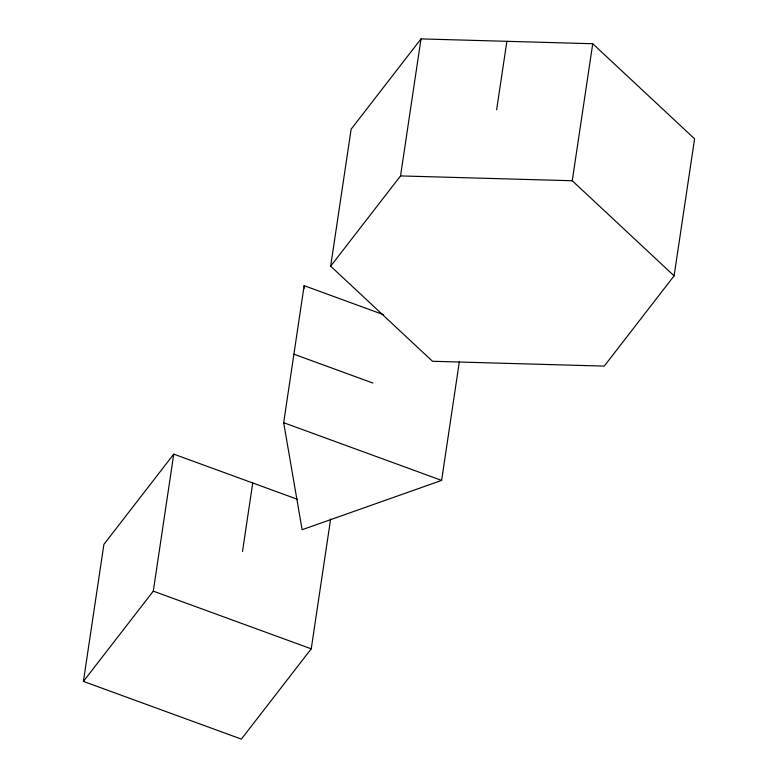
<?xml version="1.0" encoding="UTF-8"?>
<svg xmlns="http://www.w3.org/2000/svg" width="778" height="778" viewBox="0 0 778 778"><rect width="100%" height="100%" fill="white"/><g stroke="black" fill="none" stroke-linecap="round" stroke-linejoin="round"><path stroke-width="1.17" d="M330.631 519.033L311.239 648.833L241.365 739.1L83.411 681.402L103.892 544.396L173.757 454.128L297.624 499.369M83.411 681.402L153.285 591.144L173.757 454.128M242.493 551.476L252.733 482.973M459.399 361.41L441.612 480.396L302.127 529.721L283.669 422.697L304.14 285.682L383.69 314.74M330.66 266.183L351.141 129.167L421.015 38.9L592.739 43.733L694.589 138.824L674.108 275.84L604.243 366.107L432.51 361.274L330.66 266.183L400.534 175.916L421.015 38.9M496.636 109.824L506.877 41.312M674.108 275.84L572.258 180.749L592.739 43.733M400.534 175.916L572.258 180.749M293.909 354.194L372.876 383.039M283.669 422.697L441.612 480.396M153.285 591.144L311.239 648.833M304.14 285.682L304.558 288.064"/></g></svg>
